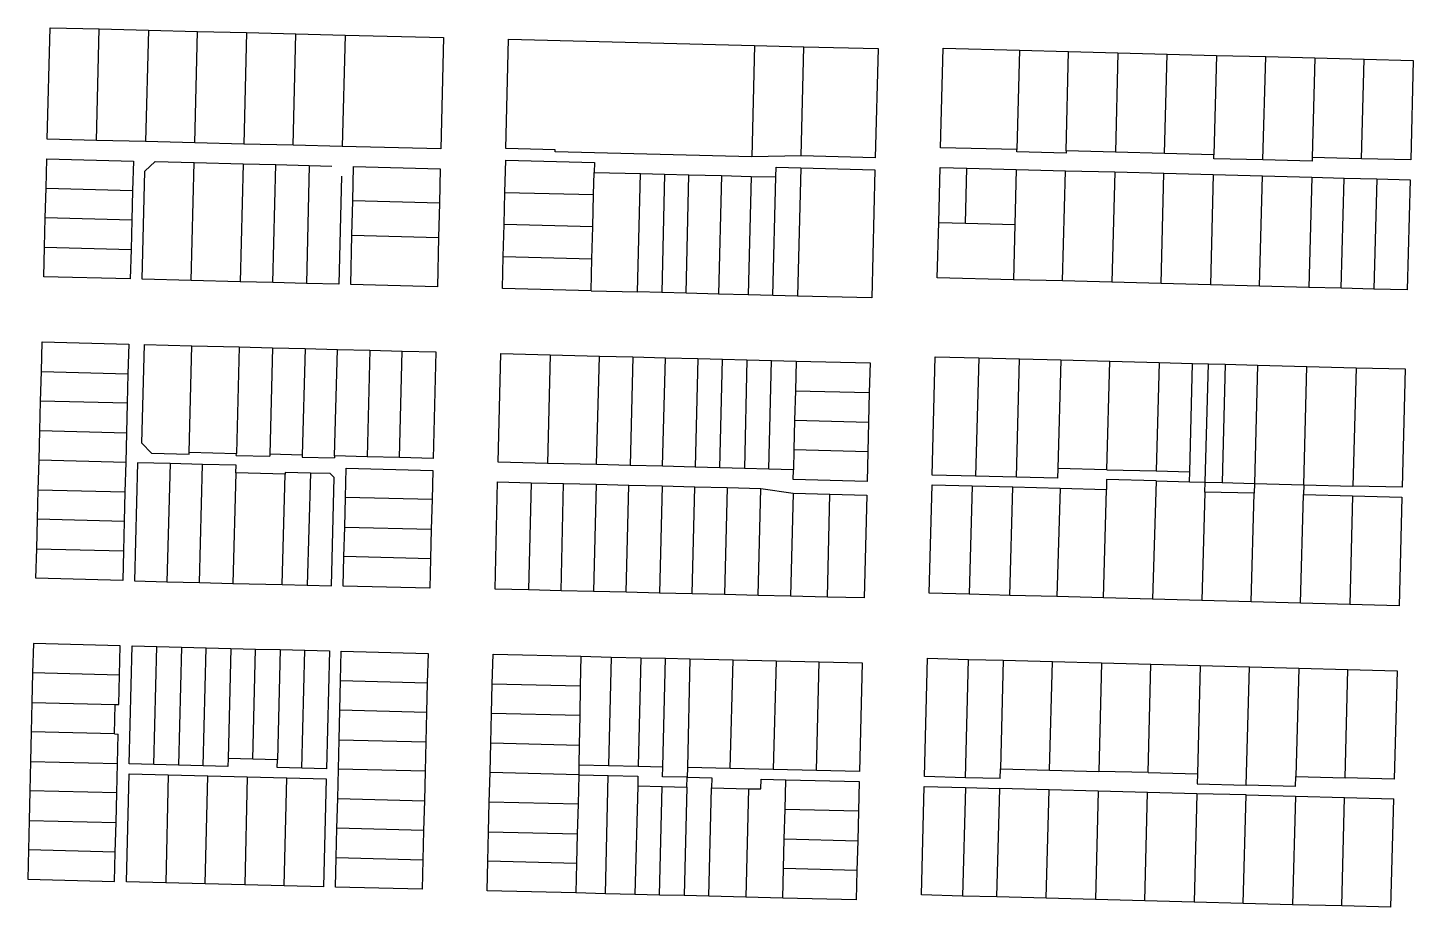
# Model space of a CAD drawing. Header units: inches. Extents: x 486468 to 494399, y 5455955 to 5460553.
# Drawn here: x 487758.4 to 488186.5, y 5457019.2 to 5457290.9 of the extents above; entities that cross this region are included whole.
import ezdxf

# ---------------------------------------------------------------- set-up
doc = ezdxf.new("R2010")
doc.units = ezdxf.units.IN
doc.header["$MEASUREMENT"] = 0
doc.layers.add('ParcelLines', color=10, linetype='Continuous')

msp = doc.modelspace()

# ---------------------------------------------------------------- linework, layer by layer
at = {"layer": 'ParcelLines', "color": 1}
for p, q in [((487764.433, 5457256.47), (487765.283, 5457290.871)), ((487765.283, 5457290.871), (487780.483, 5457290.491)), ((487779.633, 5457256.09), (487780.483, 5457290.491)), ((487780.483, 5457290.491), (487795.682, 5457290.111)), ((487795.682, 5457290.111), (487794.782, 5457255.711)), ((487795.682, 5457290.111), (487810.882, 5457289.732)), ((487809.982, 5457255.331), (487810.882, 5457289.732)), ((487810.882, 5457289.732), (487826.032, 5457289.352)), ((487826.032, 5457289.352), (487825.182, 5457254.951)), ((487826.032, 5457289.352), (487841.232, 5457288.972)), ((487840.382, 5457254.571), (487841.232, 5457288.972)), ((487841.232, 5457288.972), (487856.432, 5457288.592)), ((487856.432, 5457288.592), (487855.582, 5457254.181)), ((487856.432, 5457288.592), (487886.882, 5457287.823)), ((487886.882, 5457287.823), (487886.032, 5457253.422)), ((487906.132, 5457253.572), (487906.982, 5457287.323)), ((487906.982, 5457287.323), (487982.931, 5457285.396)), ((487982.931, 5457285.396), (487982.131, 5457251.024)), ((487982.931, 5457285.396), (487998.181, 5457285.006)), ((487997.331, 5457251.275), (487998.181, 5457285.006)), ((487998.181, 5457285.006), (488021.13, 5457284.426)), ((488021.13, 5457284.426), (488020.28, 5457250.675)), ((488040.48, 5457253.825), (488041.23, 5457284.577)), ((488041.23, 5457284.577), (488064.83, 5457283.947)), ((488064.83, 5457283.947), (488064.03, 5457253.226)), ((488064.83, 5457283.947), (488080.03, 5457283.547)), ((488079.28, 5457252.826), (488080.03, 5457283.547)), ((488080.03, 5457283.547), (488095.28, 5457283.137)), ((488095.28, 5457283.137), (488094.48, 5457252.426)), ((488095.28, 5457283.137), (488110.479, 5457282.738)), ((488109.679, 5457252.026), (488110.479, 5457282.738)), ((488110.479, 5457282.738), (488125.679, 5457282.338)), ((488125.679, 5457282.338), (488124.879, 5457251.627)), ((488125.679, 5457282.338), (488140.929, 5457281.938)), ((488140.079, 5457250.027), (488140.929, 5457281.938)), ((488140.929, 5457281.938), (488156.129, 5457281.528)), ((488156.129, 5457281.528), (488155.329, 5457250.828)), ((488156.129, 5457281.528), (488171.328, 5457281.13)), ((488170.528, 5457250.428), (488171.328, 5457281.13)), ((488171.328, 5457281.13), (488186.528, 5457280.73)), ((488186.528, 5457280.73), (488185.728, 5457250.029)), ((487779.633, 5457256.09), (487764.433, 5457256.47)), ((487794.782, 5457255.711), (487779.633, 5457256.09)), ((487809.982, 5457255.331), (487794.782, 5457255.711)), ((487825.182, 5457254.951), (487809.982, 5457255.331)), ((487840.382, 5457254.571), (487825.182, 5457254.951)), ((487855.582, 5457254.181), (487840.382, 5457254.571)), ((487886.032, 5457253.422), (487855.582, 5457254.181)), ((487921.331, 5457253.173), (487906.132, 5457253.572)), ((487921.331, 5457252.573), (487921.331, 5457253.173)), ((487982.131, 5457251.024), (487921.331, 5457252.573)), ((488064.03, 5457253.226), (488040.48, 5457253.825)), ((488064.03, 5457252.576), (488064.03, 5457253.226)), ((488079.23, 5457252.176), (488064.03, 5457252.576)), ((488079.28, 5457252.826), (488079.23, 5457252.176)), ((488094.48, 5457252.426), (488079.28, 5457252.826)), ((488109.679, 5457252.026), (488094.48, 5457252.426)), ((488124.879, 5457251.627), (488109.679, 5457252.026)), ((488124.879, 5457250.427), (488124.879, 5457251.627)), ((487764.043, 5457241.27), (487764.283, 5457250.37)), ((487764.283, 5457250.37), (487791.032, 5457249.67)), ((487791.032, 5457249.67), (487790.792, 5457240.57)), ((487794.607, 5457246.574), (487797.728, 5457249.544)), ((487797.728, 5457249.544), (487809.782, 5457249.241)), ((487808.881, 5457212.78), (487809.782, 5457249.241)), ((487809.782, 5457249.241), (487824.982, 5457248.851)), ((487824.982, 5457248.851), (487824.031, 5457212.4)), ((487824.982, 5457248.851), (487835.032, 5457248.591)), ((487834.081, 5457212.14), (487835.032, 5457248.591)), ((487835.032, 5457248.591), (487845.382, 5457248.331)), ((487845.382, 5457248.331), (487844.481, 5457211.88)), ((487845.382, 5457248.331), (487852.386, 5457248.15)), ((487858.822, 5457237.421), (487859.082, 5457247.971)), ((487859.082, 5457247.971), (487885.882, 5457247.322)), ((487885.882, 5457247.322), (487885.622, 5457236.721)), ((487905.832, 5457240.023), (487906.082, 5457249.922)), ((487906.082, 5457249.922), (487933.481, 5457249.224)), ((487933.481, 5457249.224), (487933.381, 5457246.173)), ((487997.331, 5457251.275), (487982.131, 5457251.024)), ((487989.531, 5457244.774), (487989.631, 5457247.774)), ((487989.631, 5457247.774), (487997.231, 5457247.584)), ((487997.231, 5457247.584), (487996.28, 5457208.003)), ((487997.231, 5457247.584), (488020.18, 5457247.025)), ((488020.28, 5457250.675), (487997.331, 5457251.275)), ((488039.88, 5457230.725), (488040.33, 5457247.725)), ((488040.33, 5457247.725), (488048.58, 5457247.505)), ((488048.18, 5457230.515), (488048.58, 5457247.505)), ((488048.58, 5457247.505), (488063.83, 5457247.106)), ((488140.079, 5457250.027), (488124.879, 5457250.427)), ((488155.279, 5457249.628), (488140.079, 5457250.027)), ((488155.329, 5457250.828), (488155.279, 5457249.628)), ((488170.528, 5457250.428), (488155.329, 5457250.828)), ((488185.728, 5457250.029), (488170.528, 5457250.428)), ((487793.781, 5457213.169), (487794.607, 5457246.574)), ((487855.357, 5457245.026), (487854.531, 5457211.62)), ((487933.211, 5457239.323), (487933.381, 5457246.173)), ((487933.381, 5457246.173), (487947.731, 5457245.814)), ((487946.78, 5457209.262), (487947.731, 5457245.814)), ((487947.731, 5457245.814), (487955.181, 5457245.624)), ((487955.181, 5457245.624), (487954.33, 5457209.073)), ((487955.181, 5457245.624), (487962.681, 5457245.434)), ((487961.83, 5457208.883), (487962.681, 5457245.434)), ((487962.681, 5457245.434), (487972.731, 5457245.184)), ((487972.731, 5457245.184), (487971.88, 5457208.623)), ((487972.731, 5457245.184), (487981.881, 5457244.964)), ((487981.881, 5457244.964), (487980.98, 5457208.393)), ((487981.881, 5457244.964), (487989.531, 5457244.774)), ((487988.63, 5457208.203), (487989.531, 5457244.774)), ((488020.18, 5457247.025), (488019.179, 5457207.423)), ((488063.83, 5457247.106), (488063.41, 5457230.115)), ((488063.83, 5457247.106), (488079.03, 5457246.716)), ((488078.18, 5457212.664), (488079.03, 5457246.716)), ((488079.03, 5457246.716), (488094.28, 5457246.316)), ((488094.28, 5457246.316), (488093.38, 5457212.265)), ((488094.28, 5457246.316), (488109.479, 5457245.916)), ((488108.579, 5457211.865), (488109.479, 5457245.916)), ((488109.479, 5457245.916), (488124.679, 5457245.516)), ((488124.679, 5457245.516), (488123.829, 5457211.465)), ((488124.679, 5457245.516), (488139.929, 5457245.117)), ((488139.029, 5457211.076), (488139.929, 5457245.117)), ((488139.929, 5457245.117), (488155.129, 5457244.728)), ((488155.129, 5457244.728), (488154.229, 5457210.676)), ((488155.129, 5457244.728), (488165.178, 5457244.458)), ((488164.279, 5457210.407), (488165.178, 5457244.458)), ((488165.178, 5457244.458), (488175.228, 5457244.198)), ((488175.228, 5457244.198), (488174.328, 5457210.147)), ((488175.228, 5457244.198), (488185.578, 5457243.928)), ((488185.578, 5457243.928), (488184.678, 5457209.877)), ((487763.813, 5457232.17), (487764.043, 5457241.27)), ((487764.043, 5457241.27), (487790.792, 5457240.57)), ((487790.792, 5457240.57), (487790.562, 5457231.47)), ((487905.582, 5457230.123), (487905.832, 5457240.023)), ((487905.832, 5457240.023), (487933.211, 5457239.323)), ((487932.971, 5457229.423), (487933.211, 5457239.323)), ((487858.562, 5457226.771), (487858.822, 5457237.421)), ((487885.622, 5457236.721), (487858.822, 5457237.421)), ((487885.622, 5457236.721), (487885.362, 5457226.071)), ((487763.572, 5457223.069), (487763.813, 5457232.17)), ((487790.562, 5457231.47), (487763.813, 5457232.17)), ((487790.562, 5457231.47), (487790.321, 5457222.37)), ((488039.429, 5457213.674), (488039.88, 5457230.725)), ((488039.88, 5457230.725), (488048.18, 5457230.515)), ((488048.18, 5457230.515), (488063.41, 5457230.115)), ((487858.181, 5457211.52), (487858.562, 5457226.771)), ((487858.562, 5457226.771), (487885.362, 5457226.071)), ((487885.362, 5457226.071), (487884.981, 5457210.821)), ((487905.331, 5457220.222), (487905.582, 5457230.123)), ((487932.971, 5457229.423), (487905.582, 5457230.123)), ((487932.72, 5457219.523), (487932.971, 5457229.423)), ((488063.41, 5457230.115), (488062.98, 5457213.054)), ((487763.332, 5457213.919), (487763.572, 5457223.069)), ((487763.572, 5457223.069), (487790.321, 5457222.37)), ((487790.321, 5457222.37), (487790.081, 5457213.269)), ((487905.08, 5457210.322), (487905.331, 5457220.222)), ((487905.331, 5457220.222), (487932.72, 5457219.523)), ((487932.48, 5457209.622), (487932.72, 5457219.523)), ((487790.081, 5457213.269), (487763.332, 5457213.919)), ((487808.881, 5457212.78), (487793.781, 5457213.169)), ((488062.98, 5457213.054), (488039.429, 5457213.674)), ((488078.18, 5457212.664), (488062.98, 5457213.054)), ((487824.031, 5457212.4), (487808.881, 5457212.78)), ((487834.081, 5457212.14), (487824.031, 5457212.4)), ((487844.481, 5457211.88), (487834.081, 5457212.14)), ((487854.531, 5457211.62), (487844.481, 5457211.88)), ((487884.981, 5457210.821), (487858.181, 5457211.52)), ((487932.48, 5457209.622), (487905.08, 5457210.322)), ((487932.48, 5457209.622), (487946.78, 5457209.262)), ((487954.33, 5457209.073), (487946.78, 5457209.262)), ((487961.83, 5457208.883), (487954.33, 5457209.073)), ((487971.88, 5457208.623), (487961.83, 5457208.883)), ((488093.38, 5457212.265), (488078.18, 5457212.664)), ((488108.579, 5457211.865), (488093.38, 5457212.265)), ((488123.829, 5457211.465), (488108.579, 5457211.865)), ((488139.029, 5457211.076), (488123.829, 5457211.465)), ((488154.229, 5457210.676), (488139.029, 5457211.076)), ((488164.279, 5457210.407), (488154.229, 5457210.676)), ((488174.328, 5457210.147), (488164.279, 5457210.407)), ((488184.678, 5457209.877), (488174.328, 5457210.147)), ((487980.98, 5457208.393), (487971.88, 5457208.623)), ((487988.63, 5457208.203), (487980.98, 5457208.393)), ((487996.28, 5457208.003), (487988.63, 5457208.203)), ((488019.179, 5457207.423), (487996.28, 5457208.003)), ((487762.592, 5457184.718), (487762.832, 5457193.819)), ((487762.832, 5457193.819), (487789.581, 5457193.169)), ((487789.581, 5457193.169), (487789.351, 5457184.019)), ((487793.681, 5457162.569), (487794.431, 5457193.019)), ((487794.431, 5457193.019), (487809.081, 5457192.649)), ((487808.247, 5457159.777), (487809.081, 5457192.649)), ((487809.081, 5457192.649), (487823.681, 5457192.269)), ((487823.681, 5457192.269), (487822.847, 5457159.398)), ((487823.681, 5457192.269), (487834.031, 5457192.009)), ((487834.031, 5457192.009), (487833.181, 5457159.129)), ((487834.031, 5457192.009), (487844.081, 5457191.75)), ((487844.081, 5457191.75), (487843.181, 5457158.87)), ((487844.081, 5457191.75), (487854.081, 5457191.5)), ((487853.181, 5457158.61), (487854.081, 5457191.5)), ((487854.081, 5457191.5), (487864.081, 5457191.24)), ((487864.081, 5457191.24), (487863.23, 5457158.349)), ((487864.081, 5457191.24), (487874.131, 5457190.981)), ((487873.281, 5457158.088), (487874.131, 5457190.981)), ((487874.131, 5457190.981), (487884.481, 5457190.721)), ((487884.481, 5457190.721), (487883.631, 5457157.82)), ((487903.73, 5457156.72), (487904.58, 5457190.221)), ((487904.58, 5457190.221), (487919.78, 5457189.842)), ((487919.78, 5457189.842), (487918.98, 5457156.33)), ((487919.78, 5457189.842), (487935.03, 5457189.452)), ((487934.18, 5457155.941), (487935.03, 5457189.452)), ((487935.03, 5457189.452), (487945.38, 5457189.182)), ((487945.38, 5457189.182), (487944.53, 5457155.671)), ((487945.38, 5457189.182), (487955.43, 5457188.922)), ((487954.58, 5457155.411), (487955.43, 5457188.922)), ((487955.43, 5457188.922), (487965.48, 5457188.672)), ((487965.48, 5457188.672), (487964.63, 5457155.151)), ((487965.48, 5457188.672), (487973.08, 5457188.482)), ((487972.23, 5457154.961), (487973.08, 5457188.482)), ((487973.08, 5457188.482), (487980.62, 5457188.292)), ((487980.62, 5457188.292), (487979.83, 5457154.761)), ((487980.62, 5457188.292), (487988.23, 5457188.092)), ((487987.38, 5457154.571), (487988.23, 5457188.092)), ((487988.23, 5457188.092), (487995.83, 5457187.902)), ((487995.83, 5457187.902), (487995.6, 5457178.772)), ((487995.83, 5457187.902), (488018.679, 5457187.323)), ((488037.879, 5457152.722), (488038.829, 5457189.273)), ((488038.829, 5457189.273), (488052.229, 5457188.923)), ((488052.229, 5457188.923), (488051.229, 5457152.382)), ((488052.229, 5457188.923), (488064.879, 5457188.593)), ((488063.929, 5457152.052), (488064.879, 5457188.593)), ((488064.879, 5457188.593), (488077.579, 5457188.263)), ((488077.579, 5457188.263), (488076.679, 5457154.772)), ((488077.579, 5457188.263), (488092.779, 5457187.864)), ((488091.879, 5457154.372), (488092.779, 5457187.864)), ((488092.779, 5457187.864), (488107.978, 5457187.464)), ((488107.978, 5457187.464), (488107.078, 5457153.973)), ((488107.978, 5457187.464), (488118.328, 5457187.194)), ((487762.352, 5457175.568), (487762.592, 5457184.718)), ((487762.592, 5457184.718), (487789.351, 5457184.019)), ((487789.351, 5457184.019), (487789.121, 5457174.918)), ((488018.679, 5457187.323), (488018.439, 5457178.172)), ((488117.457, 5457153.699), (488118.328, 5457187.194)), ((488118.328, 5457187.194), (488123.228, 5457187.064)), ((488122.228, 5457150.524), (488123.228, 5457187.064)), ((488123.228, 5457187.064), (488128.378, 5457186.924)), ((488128.378, 5457186.924), (488127.428, 5457150.384)), ((488128.378, 5457186.924), (488138.428, 5457186.665)), ((488138.428, 5457186.665), (488137.428, 5457150.124)), ((488138.428, 5457186.665), (488153.628, 5457186.275)), ((488152.678, 5457149.724), (488153.628, 5457186.275)), ((488153.628, 5457186.275), (488168.828, 5457185.876)), ((488168.828, 5457185.876), (488167.878, 5457149.324)), ((488168.828, 5457185.876), (488184.027, 5457185.476)), ((488184.027, 5457185.476), (488183.077, 5457148.924)), ((487762.121, 5457166.468), (487762.352, 5457175.568)), ((487789.121, 5457174.918), (487762.352, 5457175.568)), ((487789.121, 5457174.918), (487788.881, 5457165.769)), ((487995.6, 5457178.772), (487995.37, 5457169.622)), ((487995.6, 5457178.772), (488018.439, 5457178.172)), ((488018.439, 5457178.172), (488018.199, 5457169.022)), ((487761.881, 5457157.319), (487762.121, 5457166.468)), ((487762.121, 5457166.468), (487788.881, 5457165.769)), ((487995.37, 5457169.622), (487995.13, 5457160.471)), ((487995.37, 5457169.622), (488018.199, 5457169.022)), ((488018.199, 5457169.022), (488017.969, 5457159.922)), ((487788.881, 5457165.769), (487788.651, 5457156.619)), ((487796.631, 5457159.469), (487793.681, 5457162.569)), ((487796.631, 5457159.469), (487808.231, 5457159.169)), ((487808.231, 5457159.169), (487808.247, 5457159.777)), ((487808.247, 5457159.777), (487822.847, 5457159.398)), ((487822.831, 5457158.789), (487822.847, 5457159.398)), ((487822.831, 5457158.789), (487833.165, 5457158.52)), ((487833.181, 5457159.129), (487833.165, 5457158.52)), ((487843.181, 5457158.87), (487833.181, 5457159.129)), ((487843.181, 5457158.87), (487843.164, 5457158.27)), ((487843.164, 5457158.27), (487853.164, 5457158.02)), ((487853.181, 5457158.61), (487853.164, 5457158.02)), ((487863.23, 5457158.349), (487853.181, 5457158.61)), ((487873.281, 5457158.088), (487863.23, 5457158.349)), ((487883.631, 5457157.82), (487873.281, 5457158.088)), ((487995.13, 5457160.471), (487994.98, 5457154.371)), ((488017.969, 5457159.922), (487995.13, 5457160.471)), ((488017.969, 5457159.922), (488017.729, 5457150.771)), ((487761.641, 5457148.169), (487761.881, 5457157.319)), ((487788.651, 5457156.619), (487761.881, 5457157.319)), ((487788.651, 5457156.619), (487788.421, 5457147.519)), ((487792.331, 5457156.519), (487791.38, 5457120.018)), ((487802.381, 5457156.259), (487792.331, 5457156.519)), ((487802.381, 5457156.259), (487801.38, 5457119.768)), ((487812.431, 5457155.989), (487802.381, 5457156.259)), ((487811.43, 5457119.528), (487812.431, 5457155.989)), ((487822.781, 5457155.719), (487812.431, 5457155.989)), ((487822.731, 5457153.369), (487821.78, 5457119.268)), ((487822.731, 5457153.369), (487822.781, 5457155.719)), ((487837.931, 5457152.969), (487822.731, 5457153.369)), ((487837.931, 5457153.519), (487837.931, 5457152.969)), ((487845.731, 5457153.32), (487837.931, 5457153.519)), ((487845.731, 5457153.32), (487844.78, 5457118.709)), ((487851.881, 5457153.17), (487845.731, 5457153.32)), ((487853.081, 5457151.92), (487851.881, 5457153.17)), ((487856.561, 5457145.769), (487856.781, 5457154.87)), ((487856.781, 5457154.87), (487883.581, 5457154.17)), ((487883.581, 5457154.17), (487883.341, 5457145.12)), ((487918.98, 5457156.33), (487903.73, 5457156.72)), ((487934.18, 5457155.941), (487918.98, 5457156.33)), ((487944.53, 5457155.671), (487934.18, 5457155.941)), ((487954.58, 5457155.411), (487944.53, 5457155.671)), ((487964.63, 5457155.151), (487954.58, 5457155.411)), ((487972.23, 5457154.961), (487964.63, 5457155.151)), ((487979.83, 5457154.761), (487972.23, 5457154.961)), ((487987.38, 5457154.571), (487979.83, 5457154.761)), ((487994.98, 5457154.371), (487987.38, 5457154.571)), ((487994.88, 5457151.371), (487994.98, 5457154.371)), ((488076.679, 5457154.772), (488076.579, 5457151.722)), ((488091.879, 5457154.372), (488076.679, 5457154.772)), ((488091.879, 5457154.372), (488107.078, 5457153.973)), ((488107.078, 5457153.973), (488117.457, 5457153.699)), ((488117.378, 5457150.654), (488117.457, 5457153.699)), ((487836.98, 5457118.899), (487837.931, 5457152.969)), ((487852.23, 5457118.519), (487853.081, 5457151.92)), ((487902.779, 5457117.469), (487903.58, 5457150.62)), ((487903.58, 5457150.62), (487913.93, 5457150.36)), ((487913.93, 5457150.36), (487913.129, 5457117.219)), ((487913.93, 5457150.36), (487923.98, 5457150.11)), ((487923.179, 5457116.989), (487923.98, 5457150.11)), ((487923.98, 5457150.11), (487934.03, 5457149.85)), ((487934.03, 5457149.85), (487933.229, 5457116.749)), ((487934.03, 5457149.85), (487944.08, 5457149.601)), ((487943.279, 5457116.51), (487944.08, 5457149.601)), ((487944.08, 5457149.601), (487954.43, 5457149.341)), ((487954.43, 5457149.341), (487953.629, 5457116.27)), ((487954.43, 5457149.341), (487964.48, 5457149.081)), ((487963.679, 5457116.03), (487964.48, 5457149.081)), ((487964.48, 5457149.081), (487974.53, 5457148.831)), ((487974.53, 5457148.831), (487973.729, 5457115.79)), ((487974.53, 5457148.831), (487984.88, 5457148.571)), ((488017.729, 5457150.771), (487994.88, 5457151.371)), ((488036.979, 5457116.22), (488037.829, 5457149.722)), ((488037.829, 5457149.722), (488050.229, 5457149.392)), ((488051.229, 5457152.382), (488037.879, 5457152.722)), ((488050.229, 5457149.392), (488049.329, 5457115.89)), ((488050.229, 5457149.392), (488062.779, 5457149.052)), ((488063.929, 5457152.052), (488051.229, 5457152.382)), ((488061.829, 5457115.561), (488062.779, 5457149.052)), ((488062.779, 5457149.052), (488077.379, 5457148.662)), ((488076.579, 5457151.722), (488063.929, 5457152.052)), ((488091.779, 5457151.322), (488091.679, 5457148.272)), ((488107.028, 5457150.922), (488091.779, 5457151.322)), ((488107.028, 5457150.922), (488105.978, 5457114.392)), ((488107.028, 5457150.922), (488117.378, 5457150.654)), ((488117.378, 5457150.654), (488122.228, 5457150.524)), ((488122.128, 5457147.473), (488122.228, 5457150.524)), ((488122.228, 5457150.524), (488127.428, 5457150.384)), ((488127.428, 5457150.384), (488137.428, 5457150.124)), ((488137.428, 5457150.124), (488137.328, 5457147.074)), ((488137.428, 5457150.124), (488152.678, 5457149.724)), ((488152.678, 5457149.724), (488152.594, 5457146.672)), ((488152.678, 5457149.724), (488167.878, 5457149.324)), ((488183.077, 5457148.924), (488167.878, 5457149.324)), ((487761.41, 5457139.068), (487761.641, 5457148.169)), ((487761.641, 5457148.169), (487788.421, 5457147.519)), ((487788.421, 5457147.519), (487788.19, 5457138.369)), ((487856.331, 5457136.669), (487856.561, 5457145.769)), ((487883.341, 5457145.12), (487856.561, 5457145.769)), ((487883.341, 5457145.12), (487883.101, 5457135.969)), ((487984.08, 5457115.55), (487984.88, 5457148.571)), ((487984.88, 5457148.571), (487994.93, 5457147.071)), ((487994.93, 5457147.071), (487994.13, 5457115.31)), ((487994.93, 5457147.071), (488006.279, 5457146.791)), ((488005.479, 5457115.04), (488006.279, 5457146.791)), ((488006.279, 5457146.791), (488017.629, 5457146.521)), ((488017.629, 5457146.521), (488016.829, 5457114.77)), ((488077.379, 5457148.662), (488076.429, 5457115.171)), ((488077.379, 5457148.662), (488091.679, 5457148.272)), ((488090.779, 5457114.791), (488091.679, 5457148.272)), ((488122.128, 5457147.473), (488121.228, 5457113.992)), ((488137.328, 5457147.074), (488122.128, 5457147.473)), ((488136.428, 5457113.582), (488137.328, 5457147.074)), ((488151.678, 5457113.182), (488152.594, 5457146.672)), ((488152.594, 5457146.672), (488167.778, 5457146.274)), ((488167.778, 5457146.274), (488166.928, 5457112.772)), ((488167.778, 5457146.274), (488182.977, 5457145.874)), ((488182.977, 5457145.874), (488182.128, 5457112.373)), ((487761.17, 5457129.918), (487761.41, 5457139.068)), ((487788.19, 5457138.369), (487761.41, 5457139.068)), ((487788.19, 5457138.369), (487787.96, 5457129.268)), ((487856.1, 5457127.519), (487856.331, 5457136.669)), ((487856.331, 5457136.669), (487883.101, 5457135.969)), ((487883.101, 5457135.969), (487882.87, 5457126.869)), ((487760.93, 5457120.818), (487761.17, 5457129.918)), ((487761.17, 5457129.918), (487787.96, 5457129.268)), ((487787.96, 5457129.268), (487787.73, 5457120.118)), ((487855.88, 5457118.419), (487856.1, 5457127.519)), ((487882.87, 5457126.869), (487856.1, 5457127.519)), ((487882.87, 5457126.869), (487882.63, 5457117.769)), ((487787.73, 5457120.118), (487760.93, 5457120.818)), ((487791.38, 5457120.018), (487801.38, 5457119.768)), ((487801.38, 5457119.768), (487811.43, 5457119.528)), ((487811.43, 5457119.528), (487821.78, 5457119.268)), ((487821.78, 5457119.268), (487836.98, 5457118.899)), ((487836.98, 5457118.899), (487844.78, 5457118.709)), ((487844.78, 5457118.709), (487852.23, 5457118.519)), ((487882.63, 5457117.769), (487855.88, 5457118.419)), ((487913.129, 5457117.219), (487902.779, 5457117.469)), ((487923.179, 5457116.989), (487913.129, 5457117.219)), ((487933.229, 5457116.749), (487923.179, 5457116.989)), ((487943.279, 5457116.51), (487933.229, 5457116.749)), ((487953.629, 5457116.27), (487943.279, 5457116.51)), ((487963.679, 5457116.03), (487953.629, 5457116.27)), ((487973.729, 5457115.79), (487963.679, 5457116.03)), ((487984.08, 5457115.55), (487973.729, 5457115.79)), ((487994.13, 5457115.31), (487984.08, 5457115.55)), ((488005.479, 5457115.04), (487994.13, 5457115.31)), ((488016.829, 5457114.77), (488005.479, 5457115.04)), ((488049.329, 5457115.89), (488036.979, 5457116.22)), ((488061.829, 5457115.561), (488049.329, 5457115.89)), ((488076.429, 5457115.171), (488061.829, 5457115.561)), ((488090.779, 5457114.791), (488076.429, 5457115.171)), ((488105.978, 5457114.392), (488090.779, 5457114.791)), ((488121.228, 5457113.992), (488105.978, 5457114.392)), ((488136.428, 5457113.582), (488121.228, 5457113.992)), ((488151.678, 5457113.182), (488136.428, 5457113.582)), ((488166.928, 5457112.772), (488151.678, 5457113.182)), ((488182.128, 5457112.373), (488166.928, 5457112.772)), ((487760.13, 5457100.717), (487759.91, 5457091.617)), ((487786.98, 5457100.018), (487760.13, 5457100.717)), ((487786.76, 5457090.917), (487786.98, 5457100.018)), ((487789.73, 5457063.517), (487790.63, 5457099.918)), ((487790.63, 5457099.918), (487798.28, 5457099.728)), ((487797.38, 5457063.318), (487798.28, 5457099.728)), ((487798.28, 5457099.728), (487805.88, 5457099.548)), ((487805.88, 5457099.548), (487804.98, 5457063.118)), ((487805.88, 5457099.548), (487813.48, 5457099.358)), ((487812.63, 5457062.918), (487813.48, 5457099.358)), ((487813.48, 5457099.358), (487821.13, 5457099.168)), ((487821.13, 5457099.168), (487820.28, 5457065.168)), ((487821.13, 5457099.168), (487828.73, 5457098.988)), ((487827.93, 5457064.968), (487828.73, 5457098.988)), ((487828.73, 5457098.988), (487836.38, 5457098.798)), ((487836.38, 5457098.798), (487835.53, 5457064.768)), ((487836.38, 5457098.798), (487843.98, 5457098.608)), ((487843.08, 5457062.168), (487843.98, 5457098.608)), ((487843.98, 5457098.608), (487851.63, 5457098.418)), ((487851.63, 5457098.418), (487850.729, 5457061.968)), ((487855.06, 5457089.218), (487855.28, 5457098.318)), ((487855.28, 5457098.318), (487882.079, 5457097.618)), ((487882.079, 5457097.618), (487881.859, 5457088.518)), ((487901.949, 5457088.268), (487902.179, 5457097.369)), ((487902.179, 5457097.369), (487929.279, 5457096.729)), ((487929.279, 5457096.729), (487929.129, 5457087.619)), ((487929.279, 5457096.729), (487938.679, 5457096.509)), ((487938.679, 5457096.509), (487937.83, 5457062.969)), ((487938.679, 5457096.509), (487947.829, 5457096.289)), ((487947.829, 5457096.289), (487947.005, 5457062.762)), ((487947.829, 5457096.289), (487955.429, 5457096.109)), ((487954.605, 5457062.591), (487955.429, 5457096.109)), ((487955.429, 5457096.109), (487963.029, 5457095.929)), ((487963.029, 5457095.929), (487962.23, 5457062.419)), ((487963.029, 5457095.929), (487976.329, 5457095.609)), ((487975.48, 5457062.099), (487976.329, 5457095.609)), ((487976.329, 5457095.609), (487989.629, 5457095.289)), ((487989.629, 5457095.289), (487988.78, 5457061.769)), ((487989.629, 5457095.289), (488002.928, 5457094.979)), ((488002.079, 5457061.449), (488002.928, 5457094.979)), ((488002.928, 5457094.979), (488016.228, 5457094.669)), ((488016.228, 5457094.669), (488015.379, 5457061.119)), ((488035.454, 5457059.57), (488036.378, 5457096.12)), ((488036.378, 5457096.12), (488049.128, 5457095.78)), ((488048.179, 5457059.235), (488049.128, 5457095.78)), ((488049.128, 5457095.78), (488059.778, 5457095.5)), ((488059.778, 5457095.5), (488058.929, 5457062)), ((488059.778, 5457095.5), (488075.028, 5457095.1)), ((488074.128, 5457061.599), (488075.028, 5457095.1)), ((488075.028, 5457095.1), (488090.229, 5457094.7)), ((488090.229, 5457094.7), (488089.378, 5457061.198)), ((488090.229, 5457094.7), (488105.478, 5457094.291)), ((488104.561, 5457060.798), (488105.478, 5457094.291)), ((488105.478, 5457094.291), (488120.678, 5457093.891)), ((488120.678, 5457093.891), (488119.807, 5457060.396)), ((488120.678, 5457093.891), (488135.878, 5457093.481)), ((488134.928, 5457056.95), (488135.878, 5457093.481)), ((488135.878, 5457093.481), (488151.128, 5457093.072)), ((487759.91, 5457091.617), (487759.69, 5457082.517)), ((487786.76, 5457090.917), (487759.91, 5457091.617)), ((487786.54, 5457081.817), (487786.76, 5457090.917)), ((487854.83, 5457080.118), (487855.06, 5457089.218)), ((487855.06, 5457089.218), (487881.859, 5457088.518)), ((488151.128, 5457093.072), (488150.227, 5457059.595)), ((488151.128, 5457093.072), (488166.328, 5457092.672)), ((488165.427, 5457059.194), (488166.328, 5457092.672)), ((488166.328, 5457092.672), (488181.528, 5457092.272)), ((488181.528, 5457092.272), (488180.657, 5457058.793)), ((487881.859, 5457088.518), (487881.629, 5457079.418)), ((487901.719, 5457079.118), (487901.949, 5457088.268)), ((487901.949, 5457088.268), (487929.129, 5457087.619)), ((487929.129, 5457087.619), (487928.979, 5457078.469)), ((487759.69, 5457082.517), (487759.47, 5457073.367)), ((487759.69, 5457082.517), (487785.446, 5457081.845)), ((487785.228, 5457072.743), (487785.446, 5457081.845)), ((487785.446, 5457081.845), (487786.54, 5457081.817)), ((487854.599, 5457070.968), (487854.83, 5457080.118)), ((487881.629, 5457079.418), (487854.83, 5457080.118)), ((487881.629, 5457079.418), (487881.409, 5457070.318)), ((487901.489, 5457069.968), (487901.719, 5457079.118)), ((487928.979, 5457078.469), (487901.719, 5457079.118)), ((487928.979, 5457078.469), (487928.829, 5457069.319)), ((487759.47, 5457073.367), (487759.26, 5457064.267)), ((487785.228, 5457072.743), (487759.47, 5457073.367)), ((487785.228, 5457072.743), (487786.32, 5457072.717)), ((487786.1, 5457063.617), (487786.32, 5457072.717)), ((487854.379, 5457061.868), (487854.599, 5457070.968)), ((487854.599, 5457070.968), (487881.409, 5457070.318)), ((487881.409, 5457070.318), (487881.179, 5457061.218)), ((487901.259, 5457060.818), (487901.489, 5457069.968)), ((487901.489, 5457069.968), (487928.829, 5457069.319)), ((487928.829, 5457069.319), (487928.729, 5457063.219)), ((487759.26, 5457064.267), (487759.04, 5457055.167)), ((487759.26, 5457064.267), (487786.1, 5457063.617)), ((487785.89, 5457054.517), (487786.1, 5457063.617)), ((487797.38, 5457063.318), (487789.73, 5457063.517)), ((487804.98, 5457063.118), (487797.38, 5457063.318)), ((487820.28, 5457065.168), (487820.23, 5457062.718)), ((487827.93, 5457064.968), (487820.28, 5457065.168)), ((487835.53, 5457064.768), (487827.93, 5457064.968)), ((487835.48, 5457062.368), (487835.53, 5457064.768)), ((487928.729, 5457063.219), (487928.68, 5457060.169)), ((487928.729, 5457063.219), (487937.83, 5457062.969)), ((487788.881, 5457027.067), (487789.68, 5457060.467)), ((487789.68, 5457060.467), (487801.83, 5457060.158)), ((487801.83, 5457060.158), (487801.031, 5457026.758)), ((487801.83, 5457060.158), (487814.03, 5457059.848)), ((487812.63, 5457062.918), (487804.98, 5457063.118)), ((487820.23, 5457062.718), (487812.63, 5457062.918)), ((487813.231, 5457026.448), (487814.03, 5457059.848)), ((487814.03, 5457059.848), (487826.23, 5457059.538)), ((487826.23, 5457059.538), (487825.43, 5457026.138)), ((487826.23, 5457059.538), (487838.43, 5457059.228)), ((487843.08, 5457062.168), (487835.48, 5457062.368)), ((487837.63, 5457025.828), (487838.43, 5457059.228)), ((487838.43, 5457059.228), (487850.629, 5457058.918)), ((487850.729, 5457061.968), (487843.08, 5457062.168)), ((487850.629, 5457058.918), (487849.83, 5457025.518)), ((487854.159, 5457052.768), (487854.379, 5457061.868)), ((487881.179, 5457061.218), (487854.379, 5457061.868)), ((487881.179, 5457061.218), (487880.95, 5457052.068)), ((487901.02, 5457051.668), (487901.259, 5457060.818)), ((487928.68, 5457060.169), (487901.259, 5457060.818)), ((487928.68, 5457060.169), (487928.44, 5457051.019)), ((487928.68, 5457060.169), (487937.78, 5457059.919)), ((487936.88, 5457023.42), (487937.78, 5457059.919)), ((487937.78, 5457059.919), (487946.93, 5457059.719)), ((487937.83, 5457062.969), (487947.005, 5457062.762)), ((487946.93, 5457059.719), (487946.878, 5457056.681)), ((487947.005, 5457062.762), (487954.605, 5457062.591)), ((487954.53, 5457059.549), (487954.605, 5457062.591)), ((487962.13, 5457059.369), (487954.53, 5457059.549)), ((487962.078, 5457056.312), (487962.13, 5457059.369)), ((487962.23, 5457062.419), (487962.13, 5457059.369)), ((487962.13, 5457059.369), (487969.78, 5457059.169)), ((487975.48, 5457062.099), (487962.23, 5457062.419)), ((487969.78, 5457059.169), (487969.705, 5457056.127)), ((487988.78, 5457061.769), (487975.48, 5457062.099)), ((488002.079, 5457061.449), (487988.78, 5457061.769)), ((488015.379, 5457061.119), (488002.079, 5457061.449)), ((488048.179, 5457059.235), (488035.454, 5457059.57)), ((488058.861, 5457058.954), (488048.179, 5457059.235)), ((488058.861, 5457058.954), (488058.929, 5457062)), ((488058.929, 5457062), (488074.128, 5457061.599)), ((488074.128, 5457061.599), (488089.378, 5457061.198)), ((488104.561, 5457060.798), (488089.378, 5457061.198)), ((488104.561, 5457060.798), (488119.807, 5457060.396)), ((488119.807, 5457060.396), (488119.728, 5457057.35)), ((488150.145, 5457056.549), (488150.227, 5457059.595)), ((488150.227, 5457059.595), (488165.427, 5457059.194)), ((488180.657, 5457058.793), (488165.427, 5457059.194)), ((487759.04, 5457055.167), (487758.82, 5457046.067)), ((487785.89, 5457054.517), (487759.04, 5457055.167)), ((487946.878, 5457056.681), (487946.03, 5457023.2)), ((487946.878, 5457056.681), (487954.478, 5457056.496)), ((487953.63, 5457023.01), (487954.478, 5457056.496)), ((487954.478, 5457056.496), (487962.078, 5457056.312)), ((487962.078, 5457056.312), (487961.23, 5457022.82)), ((487968.88, 5457022.64), (487969.705, 5457056.127)), ((487969.705, 5457056.127), (487981.129, 5457055.851)), ((487981.129, 5457055.851), (487980.28, 5457022.36)), ((487981.129, 5457055.851), (487984.929, 5457055.758)), ((487984.929, 5457055.758), (487984.98, 5457058.819)), ((487984.98, 5457058.819), (487992.629, 5457058.629)), ((487992.399, 5457049.469), (487992.629, 5457058.629)), ((487992.629, 5457058.629), (488015.329, 5457058.069)), ((488015.329, 5457058.069), (488015.089, 5457048.92)), ((488034.529, 5457023.021), (488035.377, 5457056.525)), ((488035.377, 5457056.525), (488048.129, 5457056.189)), ((488048.129, 5457056.189), (488047.229, 5457022.691)), ((488048.129, 5457056.189), (488058.779, 5457055.908)), ((488057.879, 5457022.411), (488058.779, 5457055.908)), ((488073.979, 5457055.508), (488058.779, 5457055.908)), ((488073.129, 5457022.011), (488073.979, 5457055.508)), ((488089.178, 5457055.107), (488073.979, 5457055.508)), ((488089.178, 5457055.107), (488088.329, 5457021.621)), ((488104.428, 5457054.706), (488089.178, 5457055.107)), ((488103.529, 5457021.221), (488104.428, 5457054.706)), ((488119.649, 5457054.305), (488104.428, 5457054.706)), ((488119.728, 5457057.35), (488134.928, 5457056.95)), ((488150.145, 5457056.549), (488134.928, 5457056.95)), ((487785.67, 5457045.367), (487785.89, 5457054.517)), ((487853.93, 5457043.668), (487854.159, 5457052.768)), ((487854.159, 5457052.768), (487880.95, 5457052.068)), ((487880.95, 5457052.068), (487880.73, 5457042.968)), ((487900.79, 5457042.568), (487901.02, 5457051.668)), ((487928.44, 5457051.019), (487901.02, 5457051.668)), ((487928.44, 5457051.019), (487928.21, 5457041.869)), ((488119.649, 5457054.305), (488118.779, 5457020.821)), ((488134.849, 5457053.904), (488119.649, 5457054.305)), ((488133.978, 5457020.421), (488134.849, 5457053.904)), ((488134.849, 5457053.904), (488150.094, 5457053.503)), ((488150.094, 5457053.503), (488149.178, 5457020.021)), ((488150.094, 5457053.503), (488165.298, 5457053.102)), ((488164.428, 5457019.622), (488165.298, 5457053.102)), ((488165.298, 5457053.102), (488180.499, 5457052.702)), ((488179.628, 5457019.223), (488180.499, 5457052.702)), ((487758.82, 5457046.067), (487758.6, 5457036.967)), ((487758.82, 5457046.067), (487785.67, 5457045.367)), ((487992.179, 5457040.32), (487992.399, 5457049.469)), ((488015.089, 5457048.92), (487992.399, 5457049.469)), ((488015.089, 5457048.92), (488014.849, 5457039.77)), ((487785.45, 5457036.267), (487785.67, 5457045.367)), ((487853.71, 5457034.568), (487853.93, 5457043.668)), ((487880.73, 5457042.968), (487853.93, 5457043.668)), ((487880.73, 5457042.968), (487880.5, 5457033.868)), ((487900.56, 5457033.418), (487900.79, 5457042.568)), ((487900.79, 5457042.568), (487928.21, 5457041.869)), ((487928.21, 5457041.869), (487927.97, 5457032.72)), ((487991.959, 5457031.22), (487992.179, 5457040.32)), ((487992.179, 5457040.32), (488014.849, 5457039.77)), ((488014.849, 5457039.77), (488014.619, 5457030.62)), ((487758.6, 5457036.967), (487758.381, 5457027.867)), ((487785.45, 5457036.267), (487758.6, 5457036.967)), ((487785.231, 5457027.167), (487785.45, 5457036.267)), ((487853.48, 5457025.418), (487853.71, 5457034.568)), ((487853.71, 5457034.568), (487880.5, 5457033.868)), ((487880.5, 5457033.868), (487880.28, 5457024.769)), ((487900.33, 5457024.319), (487900.56, 5457033.418)), ((487927.97, 5457032.72), (487900.56, 5457033.418)), ((487927.97, 5457032.72), (487927.73, 5457023.65)), ((487991.729, 5457022.08), (487991.959, 5457031.22)), ((488014.619, 5457030.62), (487991.959, 5457031.22)), ((488014.619, 5457030.62), (488014.379, 5457021.52)), ((487758.381, 5457027.867), (487785.231, 5457027.167)), ((487801.031, 5457026.758), (487788.881, 5457027.067)), ((487813.231, 5457026.448), (487801.031, 5457026.758)), ((487825.43, 5457026.138), (487813.231, 5457026.448)), ((487837.63, 5457025.828), (487825.43, 5457026.138)), ((487849.83, 5457025.518), (487837.63, 5457025.828)), ((487880.28, 5457024.769), (487853.48, 5457025.418)), ((487927.73, 5457023.65), (487900.33, 5457024.319)), ((487936.88, 5457023.42), (487927.73, 5457023.65)), ((487946.03, 5457023.2), (487936.88, 5457023.42)), ((487953.63, 5457023.01), (487946.03, 5457023.2)), ((487961.23, 5457022.82), (487953.63, 5457023.01)), ((487968.88, 5457022.64), (487961.23, 5457022.82)), ((487980.28, 5457022.36), (487968.88, 5457022.64)), ((487991.729, 5457022.08), (487980.28, 5457022.36)), ((488014.379, 5457021.52), (487991.729, 5457022.08)), ((488047.229, 5457022.691), (488034.529, 5457023.021)), ((488057.879, 5457022.411), (488047.229, 5457022.691)), ((488073.129, 5457022.011), (488057.879, 5457022.411)), ((488088.329, 5457021.621), (488073.129, 5457022.011)), ((488103.529, 5457021.221), (488088.329, 5457021.621)), ((488118.779, 5457020.821), (488103.529, 5457021.221)), ((488133.978, 5457020.421), (488118.779, 5457020.821)), ((488149.178, 5457020.021), (488133.978, 5457020.421)), ((488164.428, 5457019.622), (488149.178, 5457020.021)), ((488179.628, 5457019.223), (488164.428, 5457019.622))]:
    msp.add_line(p, q, dxfattribs=at)

doc.saveas('drawing.dxf')
